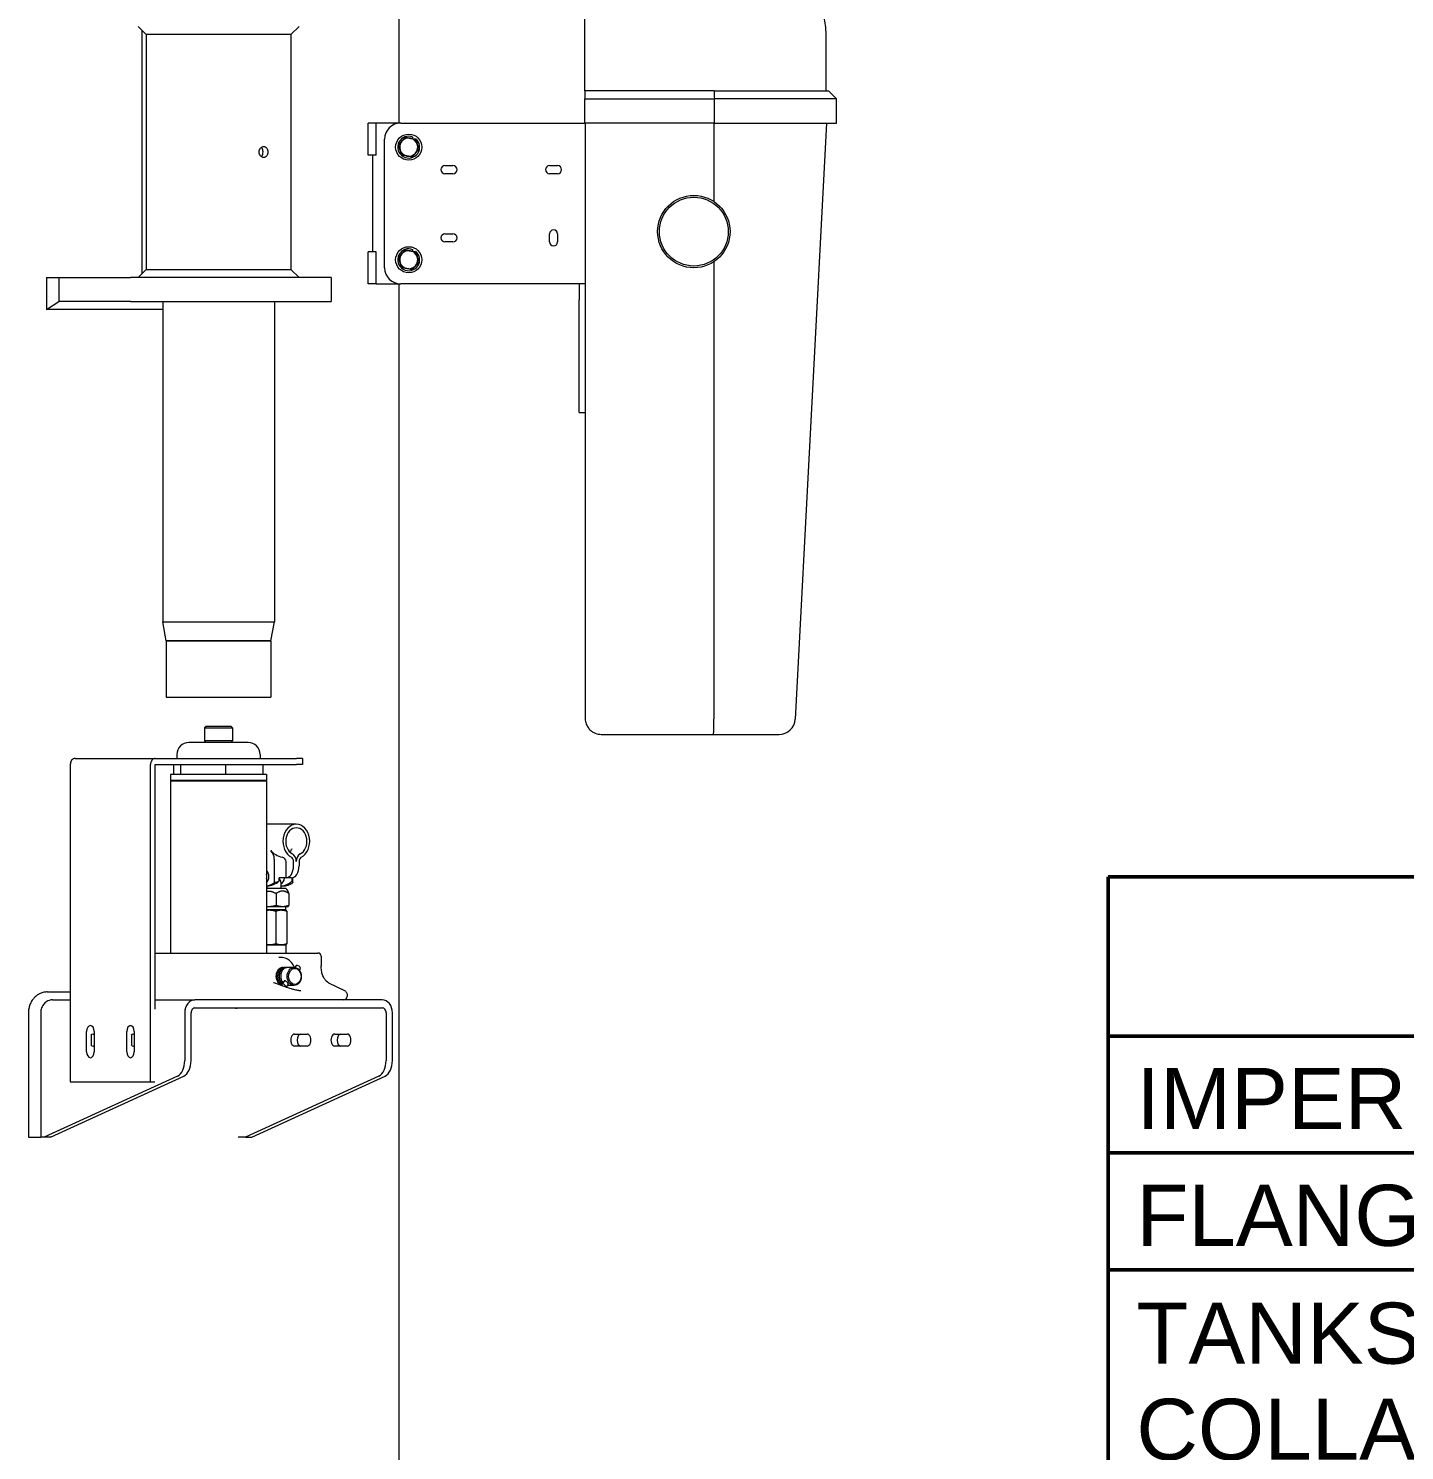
# Model space of a CAD drawing. Header units: inches. Extents: x 19 to 503, y 7 to 322.
# Drawn here: x 395.77 to 438.53, y 84.49 to 128.68 of the extents above; entities that cross this region are included whole.
import ezdxf
from ezdxf.enums import TextEntityAlignment as Align

# ---------------------------------------------------------------- set-up
doc = ezdxf.new("R2010")
doc.units = ezdxf.units.IN
doc.header["$LTSCALE"] = 15
doc.header["$MEASUREMENT"] = 0
doc.layers.get('0').update_dxf_attribs({"lineweight": 25})
for name, color, linetype, lineweight in [('Sketch Geometry(MEMCOR)', 7, 'Continuous', 50), ('Symbols(MEMCOR)', 7, 'Continuous', 25), ('Visible (ANSI)', 7, 'Continuous', 50)]:
    doc.layers.add(name, color=color, linetype=linetype, lineweight=lineweight)
doc.styles.add('MEMCOR', font='arial.ttf')
doc.styles.get("Standard").update_dxf_attribs({"font": 'arial.ttf'})

# ---------------------------------------------------------------- blocks, each defined once
blk = doc.blocks.new('NOTES')
at = {"layer": 'Sketch Geometry(MEMCOR)'}
for p, q in [((-2.075, 1.85), (2.075, 1.85)), ((-2.075, -1.85), (-2.075, 1.85)), ((-2.075, 1.55), (2.075, 1.55)), ((-2.075, 1.33), (2.075, 1.33)), ((-2.075, 1.11), (2.075, 1.11)), ((-2.075, 1.11), (2.075, 1.11))]:
    blk.add_line(p, q, dxfattribs=at)
at = {"layer": 'Symbols(MEMCOR)', "color": 7, "insert": (-2.0218, 1.49), "char_height": 0.114972, "attachment_point": 1, "style": 'MEMCOR'}
blk.add_mtext('\\fArial|b0|i0;IMPERIAL CONNECTIONS', dxfattribs=at)
at = {"layer": 'Symbols(MEMCOR)', "color": 7, "insert": (-2.0218, 1.27), "char_height": 0.114972, "width": 3.913787, "attachment_point": 1, "style": 'MEMCOR'}
blk.add_mtext('\\fArial|b0|i0;FLANGES CONFORM TO ANSI B16.5, CLASS 150', dxfattribs=at)
at = {"layer": 'Symbols(MEMCOR)', "color": 7, "insert": (-2.0218, 1.048), "char_height": 0.114972, "width": 4.125148, "attachment_point": 1, "line_spacing_factor": 0.944221, "style": 'MEMCOR'}
blk.add_mtext('\\fArial|b0|i0;TANKS ARE SHIPPED WITH LEGS IN THE COLLAPSED POSITION TO REDUCE OVERALL HEIGHT AND ASSIST TANK ACCESS. TANK MUST BE INSTALLED WITH LEGS IN EXTENDED POSITION.', dxfattribs=at)
at = {"layer": 'Symbols(MEMCOR)', "color": 7, "lineweight": 30, "flags": 63}
for tag, p in [('@Special_Notes', (-2.0218, -1.4827)), ('@Special_Notes1', (-2.0218, -1.6773))]:
    blk.add_attdef(tag, text='', height=0.115, dxfattribs=at).set_placement(p, align=Align.TOP_LEFT)

msp = doc.modelspace()

# ---------------------------------------------------------------- linework, layer by layer
at = {"layer": 'Visible (ANSI)', "linetype": 'Continuous', "lineweight": 18}
for p, q in [((407.29652, 125.74437), (407.29652, 133.24437)), ((413.05988, 128.49437), (413.05988, 130.61937)), ((399.4308, 128.49437), (399.1808, 128.74437)), ((399.30319, 121.06676), (399.30319, 128.62198)), ((403.9308, 128.49437), (404.1808, 128.74437)), ((399.4308, 128.49437), (399.4308, 121.19437)), ((403.9308, 128.49437), (399.4308, 128.49437)), ((403.9308, 128.49437), (403.9308, 121.19437)), ((413.05988, 126.74437), (413.05988, 128.49437)), ((420.56115, 126.74437), (420.56115, 128.49437)), ((413.05988, 126.74437), (413.05988, 126.49437)), ((417.07629, 126.74437), (413.05988, 126.74437)), ((413.05988, 125.74437), (413.05988, 126.49437)), ((413.05988, 126.49437), (417.08828, 126.49437)), ((417.07629, 126.74437), (420.63255, 126.74437)), ((417.08828, 125.74437), (417.08828, 126.49437)), ((420.88255, 126.49437), (417.08828, 126.49437)), ((420.63255, 126.74437), (420.88255, 126.49437)), ((420.88255, 125.74437), (420.88255, 126.49437)), ((406.57788, 125.74437), (406.33477, 125.74437)), ((406.33477, 124.74437), (406.33477, 125.74437)), ((407.34008, 125.74437), (406.57788, 125.74437)), ((406.57788, 124.74437), (406.57788, 125.74437)), ((407.34008, 125.74437), (412.69852, 125.74437)), ((412.69852, 125.74437), (413.05988, 125.74437)), ((417.08828, 125.74437), (413.05988, 125.74437)), ((413.07352, 125.74437), (413.07352, 123.33936)), ((417.07352, 125.74437), (417.07352, 123.30478)), ((417.08828, 125.74437), (420.88255, 125.74437)), ((420.57352, 125.74437), (419.59845, 107.21809)), ((406.84008, 121.24437), (406.84008, 125.24437)), ((407.72155, 125.30792), (407.69339, 125.26049)), ((407.79134, 125.24135), (407.80238, 125.25994)), ((406.57788, 124.74437), (406.33477, 124.74437)), ((406.46508, 124.74437), (406.46508, 121.74437)), ((408.71508, 124.41937), (408.96508, 124.41937)), ((411.96508, 124.41937), (412.21508, 124.41937)), ((408.96508, 124.16937), (408.71508, 124.16937)), ((412.21508, 124.16937), (411.96508, 124.16937)), ((413.07352, 123.33936), (413.07352, 120.74437)), ((408.71508, 122.29937), (408.96508, 122.29937)), ((408.96508, 122.04937), (408.71508, 122.04937)), ((411.96508, 122.04937), (411.96508, 122.29937)), ((412.21508, 122.29937), (412.21508, 122.04937)), ((406.57788, 121.74437), (406.33477, 121.74437)), ((406.33477, 120.74437), (406.33477, 121.74437)), ((406.57788, 120.74437), (406.57788, 121.74437)), ((407.72155, 121.80792), (407.69339, 121.76049)), ((407.79134, 121.74135), (407.80238, 121.75994)), ((399.4308, 121.19437), (399.1808, 120.94437)), ((399.4308, 121.19437), (403.9308, 121.19437)), ((403.9308, 121.19437), (404.1808, 120.94437)), ((417.07352, 121.43396), (417.07352, 107.22469)), ((396.33966, 120.94437), (396.71882, 120.94437)), ((396.33966, 120.94437), (396.33966, 119.94577)), ((396.71882, 120.94437), (398.94433, 120.94437)), ((396.71882, 120.94437), (396.71882, 120.19437)), ((405.1808, 120.94437), (398.94433, 120.94437)), ((405.1808, 120.94437), (405.1808, 120.19437)), ((406.57788, 120.74437), (406.33477, 120.74437)), ((406.57788, 120.74437), (407.34008, 120.74437)), ((407.29652, 68.49437), (407.29652, 120.74437)), ((412.69852, 120.74437), (407.34008, 120.74437)), ((413.07352, 120.74437), (412.69852, 120.74437)), ((412.88602, 120.74437), (412.88602, 120.24437)), ((413.07352, 120.74437), (413.07352, 107.24437)), ((412.88602, 117.24437), (412.88602, 120.24437)), ((396.33966, 119.94577), (396.71882, 120.19437)), ((399.9458, 119.94577), (396.33966, 119.94577)), ((398.94433, 120.19437), (396.71882, 120.19437)), ((398.94433, 120.19437), (405.1808, 120.19437)), ((399.9458, 120.19437), (399.9458, 110.24437)), ((403.4158, 120.19437), (403.4158, 110.24437)), ((412.88602, 116.74437), (412.88602, 117.24437)), ((412.88602, 116.74437), (413.07352, 116.74437)), ((399.9458, 110.24437), (403.4158, 110.24437)), ((399.9458, 110.24437), (403.40488, 110.24437)), ((400.0558, 109.65437), (399.9458, 110.24437)), ((403.3058, 109.65437), (403.4158, 110.24437)), ((403.40488, 110.24437), (403.4158, 110.24437)), ((400.0558, 109.65437), (403.3058, 109.65437)), ((400.0558, 109.65437), (400.0558, 107.90437)), ((403.3058, 109.65437), (400.0558, 109.65437)), ((403.3058, 109.65437), (403.3058, 107.90437)), ((400.0558, 107.90437), (403.3058, 107.90437)), ((401.2933, 106.99437), (401.2433, 106.94437)), ((402.0683, 106.99437), (401.2933, 106.99437)), ((402.0683, 106.99437), (402.1183, 106.94437)), ((417.07352, 107.22469), (417.07352, 107.22465)), ((401.2433, 106.94437), (402.1183, 106.94437)), ((401.2433, 106.94437), (401.2433, 106.54437)), ((402.1183, 106.54437), (401.2433, 106.54437)), ((401.2933, 106.49437), (401.2433, 106.54437)), ((402.0683, 106.49437), (402.1183, 106.54437)), ((402.1183, 106.94437), (402.1183, 106.54437)), ((413.57352, 106.74437), (417.05859, 106.74437)), ((417.05859, 106.74437), (419.09914, 106.74437)), ((400.38717, 106.11937), (400.38717, 105.99437)), ((402.59942, 106.49437), (400.76217, 106.49437)), ((402.97442, 106.11937), (402.97442, 105.99437)), ((397.07378, 105.80683), (397.07378, 95.94676)), ((397.22041, 105.99437), (399.71429, 105.99437)), ((399.56766, 95.94676), (399.56766, 105.80683)), ((399.71426, 98.20529), (399.71426, 105.80683)), ((399.71429, 105.99437), (404.10051, 105.99437)), ((399.71429, 105.80687), (404.10051, 105.80687)), ((400.29032, 105.49437), (400.29032, 105.80687)), ((400.51291, 105.49437), (400.51291, 105.80687)), ((401.90339, 105.49437), (401.90339, 105.80687)), ((403.07127, 105.49437), (403.07127, 105.80687)), ((404.28877, 105.99437), (404.10051, 105.99437)), ((404.28877, 105.80687), (404.10051, 105.80687)), ((404.28877, 105.99437), (404.28877, 105.80687)), ((400.51291, 105.49437), (400.18705, 105.49437)), ((400.18705, 105.49437), (400.18705, 105.30687)), ((403.17455, 105.30687), (400.18705, 105.30687)), ((403.17455, 105.28687), (400.18705, 105.28687)), ((400.18705, 105.28687), (400.18705, 99.95062)), ((400.31205, 105.28687), (400.31205, 105.30687)), ((401.90339, 105.49437), (400.51291, 105.49437)), ((403.07127, 105.49437), (401.90339, 105.49437)), ((403.04955, 105.28687), (403.04955, 105.30687)), ((403.17455, 105.49437), (403.07127, 105.49437)), ((403.17455, 105.49437), (403.17455, 105.30687)), ((403.17455, 105.28687), (403.17455, 99.95062)), ((404.09738, 103.95062), (403.17455, 103.95062)), ((403.41395, 102.86372), (403.41395, 102.1362)), ((403.77757, 102.28562), (403.77757, 102.79641)), ((404.01137, 102.66062), (404.01137, 102.79641)), ((404.18338, 102.79641), (404.18338, 102.66062)), ((403.56853, 102.18972), (403.56853, 102.28562)), ((403.77757, 102.28562), (403.56853, 102.28562)), ((403.61472, 102.15267), (403.61472, 101.95062)), ((403.94958, 102.28562), (403.77757, 102.28562)), ((403.94958, 102.28562), (403.97314, 102.28562)), ((403.97314, 102.18972), (403.97314, 102.28562)), ((403.99056, 102.1362), (403.99056, 102.29143)), ((403.17455, 102.03562), (403.19367, 102.03562)), ((403.77097, 101.95062), (403.17455, 101.95062)), ((403.17722, 102.03562), (403.17722, 101.95062)), ((403.47125, 101.79548), (403.47125, 101.4272)), ((403.61472, 102.03562), (403.68428, 102.03562)), ((403.77097, 101.95062), (403.83841, 101.87025)), ((403.86623, 101.79548), (403.86623, 101.4272)), ((403.23613, 101.38812), (403.17455, 101.38812)), ((403.25896, 101.28812), (403.17455, 101.28812)), ((403.66874, 101.38812), (403.23613, 101.38812)), ((403.62977, 101.28812), (403.25896, 101.28812)), ((403.4605, 101.25463), (403.4605, 100.23411)), ((403.77097, 101.28812), (403.62977, 101.28812)), ((403.83347, 101.38812), (403.66874, 101.38812)), ((403.77097, 101.28812), (403.77097, 101.38812)), ((403.77097, 101.28812), (403.77521, 101.28568)), ((403.79905, 101.25463), (403.79905, 100.23411)), ((403.83347, 101.38812), (403.83841, 101.39097)), ((399.71426, 99.95062), (401.40659, 99.95062)), ((401.40659, 99.95062), (404.76853, 99.95062)), ((403.17455, 100.20062), (403.25896, 100.20062)), ((403.25896, 100.20062), (403.62977, 100.20062)), ((403.62977, 100.20062), (403.77097, 100.20062)), ((403.77097, 100.20062), (403.77521, 100.20306)), ((403.77097, 100.20062), (403.77097, 99.95062)), ((403.5572, 99.81624), (403.6149, 99.81624)), ((403.68324, 99.50374), (403.67725, 99.50374)), ((403.7312, 99.50374), (403.72521, 99.50374)), ((403.77916, 99.50374), (403.77317, 99.50374)), ((404.03263, 99.50374), (403.82113, 99.50374)), ((404.096, 99.55903), (404.05193, 99.50266)), ((404.22205, 99.46048), (404.18978, 99.41921)), ((404.86853, 99.85062), (404.86853, 99.55015)), ((403.72077, 99.0791), (403.64681, 98.98451)), ((405.09546, 99.0275), (405.59723, 98.78303)), ((396.3601, 98.74148), (397.07378, 98.74148)), ((403.84681, 98.98055), (403.77914, 98.89399)), ((404.03263, 98.94124), (403.84511, 98.94124)), ((405.67554, 98.64529), (405.67554, 98.59437)), ((396.5168, 98.49437), (397.07378, 98.49437)), ((399.71426, 98.49437), (400.9437, 98.49437)), ((406.76971, 98.49437), (400.9437, 98.49437)), ((400.9437, 98.24437), (406.76971, 98.24437)), ((395.77387, 98.09437), (395.77387, 94.22857)), ((396.1566, 98.09437), (396.1566, 94.22857)), ((400.63096, 98.09437), (400.63096, 96.60587)), ((400.82643, 96.60587), (400.82643, 98.09437)), ((406.88699, 98.09437), (406.88699, 96.60587)), ((407.08245, 96.60587), (407.08245, 98.09437)), ((397.58035, 96.88426), (397.58035, 97.50926)), ((397.72695, 97.39246), (397.72695, 97.09628)), ((397.78638, 97.43187), (397.81415, 97.43187)), ((397.81415, 97.50926), (397.81415, 96.88426)), ((398.82729, 96.88426), (398.82729, 97.50926)), ((398.97389, 97.39246), (398.97389, 97.09628)), ((399.03332, 97.43187), (399.06109, 97.43187)), ((399.06109, 97.50926), (399.06109, 96.88426)), ((404.0424, 97.43187), (404.43207, 97.43187)), ((405.28934, 97.43187), (405.67901, 97.43187)), ((397.81415, 97.05687), (397.78638, 97.05687)), ((399.06109, 97.05687), (399.03332, 97.05687)), ((404.43207, 97.05687), (404.0424, 97.05687)), ((405.67901, 97.05687), (405.28934, 97.05687)), ((400.40476, 96.12506), (396.26044, 94.22857)), ((396.4559, 94.22857), (400.60022, 96.12506)), ((397.07378, 95.94676), (399.56766, 95.94676)), ((399.56766, 95.94676), (399.70199, 95.94676)), ((406.66078, 96.12506), (402.51646, 94.22857)), ((402.71192, 94.22857), (406.85624, 96.12506)), ((395.77387, 94.22857), (396.1566, 94.22857)), ((396.26044, 94.22857), (396.1566, 94.22857)), ((396.4559, 94.22857), (396.26044, 94.22857)), ((402.51646, 94.22857), (402.28595, 94.22857)), ((402.51646, 94.22857), (402.71192, 94.22857))]:
    msp.add_line(p, q, dxfattribs=at)
for centre, radius in [((407.59008, 124.99437), 0.406), ((416.44852, 122.36937), 1.125), ((416.44852, 122.36937), 1.06949), ((407.59008, 121.49437), 0.406)]:
    msp.add_circle(centre, radius, dxfattribs=at)
for centre, radius, start, end in [((418.43615, 128.49437), 2.125, 0, 90), ((407.34008, 125.24437), 0.5, 90, 180), ((407.59008, 124.99437), 0.34, 67.252266, 51.360779), ((407.59008, 124.99437), 0.281, 138.941133, 198.941133), ((407.59008, 124.99437), 0.281, 78.941133, 138.941133), ((407.59008, 124.99437), 0.281, 18.941133, 78.941133), ((407.59008, 124.99437), 0.281, 318.941133, 18.941133), ((407.59008, 124.99437), 0.281, 198.941133, 258.941133), ((407.59008, 124.99437), 0.281, 258.941133, 318.941133), ((408.71508, 124.29437), 0.125, 90, 270), ((408.96508, 124.29437), 0.125, 270, 90), ((411.96508, 124.29437), 0.125, 90, 270), ((412.21508, 124.29437), 0.125, 270, 90), ((412.09008, 122.29937), 0.125, 0, 180), ((408.71508, 122.17437), 0.125, 90, 270), ((408.96508, 122.17437), 0.125, 270, 90), ((412.09008, 122.04937), 0.125, 180, 0), ((407.59008, 121.49437), 0.34, 67.252266, 51.360779), ((407.59008, 121.49437), 0.281, 138.941133, 198.941133), ((407.59008, 121.49437), 0.281, 78.941133, 138.941133), ((407.59008, 121.49437), 0.281, 18.941133, 78.941133), ((407.59008, 121.49437), 0.281, 318.941133, 18.941133), ((407.34008, 121.24437), 0.5, 180, 270), ((407.59008, 121.49437), 0.281, 198.941133, 258.941133), ((407.59008, 121.49437), 0.281, 258.941133, 318.941133), ((419.09914, 107.24437), 0.5, 270, 356.987212), ((400.76217, 106.11937), 0.375, 90, 180), ((402.59942, 106.11937), 0.375, 0, 90), ((404.76853, 99.85062), 0.1, 0, 90), ((405.57554, 98.59437), 0.1, 270, 0)]:
    msp.add_arc(centre, radius, start, end, dxfattribs=at)
for centre, major_axis, ratio, start_param, end_param in [((397.22041, 105.80683), (0, 0.18754), 0.78184703, 0, 1.57079633), ((399.71429, 105.80683), (0, 0.18754), 0.78184703, 0, 1.57079633), ((399.71429, 105.80683), (0, 0.0000394), 0.78184703, 0, 1.57079633), ((404.09738, 103.41937), (0, -0.53125), 0.78184703, 0.38163623, 5.90154908), ((404.09738, 103.41937), (0, -0.42125), 0.78184703, 0.38163623, 5.90154908), ((403.93216, 103.41937), (0.74657, 0), 0.71158305, 3.71062224, 4.33075275), ((402.71129, 102.86372), (0.70266, 0), 0.71158305, 0, 0.56902959), ((403.90191, 102.79641), (0, 0.25), 0.78184703, 4.71238898, 5.90154908), ((404.29284, 102.79641), (0, 0.25), 0.78184703, 0.38163623, 1.57079633), ((403.58083, 102.79641), (0.19674, 0), 0.71158305, 0, 1.1891601), ((403.77757, 102.66062), (0, -0.375), 0.62347031, 0, 1.57079633), ((403.90191, 102.79641), (0, 0.14), 0.78184703, 4.71238898, 5.90154908), ((403.94958, 102.66062), (0, -0.375), 0.62347031, 0, 1.57079633), ((404.29284, 102.79641), (0, 0.14), 0.78184703, 0.38163623, 1.57079633), ((403.10767, 102.3237), (0, -0.21875), 0.62347031, 0.51251836, 2.62907429), ((403.04414, 102.3237), (0, -0.21875), 0.62347031, 1.2735755, 1.86801715), ((403.10767, 103.28562), (0, -1.25), 0.62347031, 0.08592106, 0.40389183), ((403.19367, 103.28562), (0, -1.25), 0.62347031, 0, 0.50179497), ((402.72358, 103.28562), (1.75665, 0), 0.71158305, 5.11628082, 5.21418395), ((403.39597, 102.3237), (0.20648, -0.20648), 0.34990114, 0.33658675, 0.99846486), ((403.59827, 102.3237), (0, -0.21875), 0.62347031, 0.12088803, 1.39583924), ((403.59827, 103.28562), (0, -1.25), 0.62347031, 0.02110548, 0.50179497), ((403.68428, 103.28562), (0, -1.25), 0.62347031, 0, 0.40389183), ((404.06836, 103.28562), (0, 1.25), 0.15837672, 2.63979766, 2.73770079), ((404.15902, 99.50976), (0.06302, -0.04927), 0.44086008, 0, 3.14159263), ((403.70983, 98.93523), (0.06302, -0.04927), 0.44086008, 0.26390486, 4.2162471), ((400.9437, 98.09437), (0, 0.4), 0.78184703, 0, 1.57079633), ((400.9437, 98.09437), (0, 0.15), 0.78184703, 0, 1.57079633), ((406.76971, 98.09437), (0, 0.4), 0.78184703, 4.71238898, 6.28318531), ((406.76971, 98.09437), (0, 0.15), 0.78184703, 4.71238898, 6.28318531), ((397.69725, 97.50926), (0, 0.1875), 0.62347031, 4.71238898, 7.85398163), ((398.94419, 97.50926), (0, 0.1875), 0.62347031, 4.71238898, 7.85398163), ((397.78638, 97.24437), (0, 0.1875), 0.62347031, 0, 0.66027406), ((399.03332, 97.24437), (0, 0.1875), 0.62347031, 0, 0.66027406), ((404.0424, 97.24437), (0, -0.1875), 0.62347031, 3.14159265, 6.28318531), ((404.23786, 97.24437), (0, 0.1875), 0.62347031, 0, 3.14159265), ((404.43207, 97.24437), (0, 0.1875), 0.62347031, 3.14159265, 6.28318531), ((405.28934, 97.24437), (0, -0.1875), 0.62347031, 3.14159265, 6.28318531), ((405.48481, 97.24437), (0, 0.1875), 0.62347031, 0, 3.14159265), ((405.67901, 97.24437), (0, 0.1875), 0.62347031, 3.14159265, 6.28318531), ((397.69725, 96.88426), (0, -0.1875), 0.62347031, 4.71238898, 7.85398163), ((397.78638, 97.24437), (0, -0.1875), 0.62347031, 5.62291125, 6.28318531), ((398.94419, 96.88426), (0, -0.1875), 0.62347031, 4.71238898, 7.85398163), ((399.03332, 97.24437), (0, -0.1875), 0.62347031, 5.62291125, 6.28318531), ((400.31923, 96.60587), (0, -0.5), 0.62347031, 0.2779228, 1.57079633), ((400.51469, 96.60587), (0, -0.5), 0.62347031, 0.2779228, 1.57079633), ((406.57525, 96.60587), (0, -0.5), 0.62347031, 0.2779228, 1.57079633), ((406.77071, 96.60587), (0, -0.5), 0.62347031, 0.2779228, 1.57079633)]:
    msp.add_ellipse(centre, major_axis=major_axis, ratio=ratio, start_param=start_param, end_param=end_param, dxfattribs=at)
for centre, major_axis in [((404.03263, 99.22249), (0, -0.28125)), ((404.05133, 99.22249), (0, 0.25125))]:
    msp.add_ellipse(centre, major_axis=major_axis, ratio=0.78184703, dxfattribs=at)
for points in [[(417.07629, 126.74437), (417.08022, 126.66107), (417.08422, 126.57767), (417.08828, 126.49437)], [(403.38842, 99.03654), (403.39316, 99.03446), (403.39788, 99.0325), (403.40256, 99.03065)], [(403.82412, 98.94244), (403.82157, 98.94215), (403.81902, 98.94191), (403.81646, 98.94173)]]:
    msp.add_open_spline(points, degree=3, dxfattribs=at)
for points, weights in [([(407.27163, 125.05661), (407.32874, 125.12217), (407.37819, 125.17894)], [1, 1.0379548493, 1]), ([(407.37819, 125.17894), (407.42765, 125.23571), (407.48475, 125.30127)], [1, 1.0379548493, 1]), ([(407.48475, 125.30127), (407.57008, 125.28459), (407.64398, 125.27015)], [1, 1.0379548493, 1]), ([(407.64398, 125.27015), (407.71787, 125.25571), (407.8032, 125.23903)], [1, 1.0379548493, 1]), ([(407.8032, 125.23903), (407.83142, 125.1568), (407.85586, 125.08558)], [1, 1.0379548493, 1]), ([(407.85586, 125.08558), (407.8803, 125.01436), (407.90852, 124.93213)], [1, 1.0379548493, 1]), ([(407.32429, 124.90316), (407.29985, 124.97438), (407.27163, 125.05661)], [1, 1.0379548493, 1]), ([(407.37695, 124.74971), (407.34873, 124.83194), (407.32429, 124.90316)], [1, 1.0379548493, 1]), ([(407.53617, 124.71859), (407.46228, 124.73303), (407.37695, 124.74971)], [1, 1.0379548493, 1]), ([(407.6954, 124.68747), (407.61007, 124.70415), (407.53617, 124.71859)], [1, 1.0379548493, 1]), ([(407.80196, 124.8098), (407.7525, 124.75303), (407.6954, 124.68747)], [1, 1.0379548493, 1]), ([(407.90852, 124.93213), (407.85142, 124.86657), (407.80196, 124.8098)], [1, 1.0379548493, 1]), ([(407.27163, 121.55661), (407.32874, 121.62217), (407.37819, 121.67894)], [1, 1.0379548493, 1]), ([(407.32429, 121.40316), (407.29985, 121.47438), (407.27163, 121.55661)], [1, 1.0379548493, 1]), ([(407.37819, 121.67894), (407.42765, 121.73571), (407.48475, 121.80127)], [1, 1.0379548493, 1]), ([(407.48475, 121.80127), (407.57008, 121.78459), (407.64398, 121.77015)], [1, 1.0379548493, 1]), ([(407.64398, 121.77015), (407.71787, 121.75571), (407.8032, 121.73903)], [1, 1.0379548493, 1]), ([(407.8032, 121.73903), (407.83142, 121.6568), (407.85586, 121.58558)], [1, 1.0379548493, 1]), ([(407.85586, 121.58558), (407.8803, 121.51436), (407.90852, 121.43213)], [1, 1.0379548493, 1]), ([(407.37695, 121.24971), (407.34873, 121.33194), (407.32429, 121.40316)], [1, 1.0379548493, 1]), ([(407.53617, 121.21859), (407.46228, 121.23303), (407.37695, 121.24971)], [1, 1.0379548493, 1]), ([(407.6954, 121.18747), (407.61007, 121.20415), (407.53617, 121.21859)], [1, 1.0379548493, 1]), ([(407.80196, 121.3098), (407.7525, 121.25303), (407.6954, 121.18747)], [1, 1.0379548493, 1]), ([(407.90852, 121.43213), (407.85142, 121.36657), (407.80196, 121.3098)], [1, 1.0379548493, 1]), ([(403.17455, 101.87021), (403.31308, 101.89673), (403.47125, 101.79548)], [1.4972375631, 1.53607852341, 1.3976395859]), ([(403.86623, 101.79548), (403.66874, 101.94599), (403.47125, 101.79548)], [1.3976395859, 1.6138551823, 1.3976395859]), ([(403.86623, 101.79548), (403.8514, 101.85477), (403.83841, 101.87025)], [1.3976395859, 1.47551701058, 1.49729401165]), ([(403.23613, 101.38812), (403.20551, 101.38812), (403.17455, 101.39099)], [2.18222620054, 2.18222620054, 2.16989321922]), ([(403.17455, 101.28188), (403.21735, 101.28812), (403.25896, 101.28812)], [3.55121390044, 3.60239497321, 3.60239497321]), ([(403.47125, 101.4272), (403.34525, 101.38812), (403.23613, 101.38812)], [2.02554940853, 2.18222620054, 2.18222620054]), ([(403.25896, 101.28812), (403.35249, 101.28812), (403.4605, 101.25463)], [3.60239497321, 3.60239497321, 3.34375465086]), ([(403.4605, 101.25463), (403.55121, 101.28812), (403.62977, 101.28812)], [3.34375465086, 3.60239497321, 3.60239497321]), ([(403.66874, 101.38812), (403.57709, 101.38812), (403.47125, 101.4272)], [2.04395250875, 2.04395250875, 1.89720332115]), ([(403.62977, 101.28812), (403.70833, 101.28812), (403.79905, 101.25463)], [3.60239497321, 3.60239497321, 3.34375465086]), ([(403.86623, 101.4272), (403.76039, 101.38812), (403.66874, 101.38812)], [1.89720332115, 2.04395250875, 2.04395250875]), ([(403.79905, 101.25463), (403.78634, 101.27925), (403.77521, 101.28568)], [3.34375465086, 3.53007092552, 3.5821708727]), ([(403.83841, 101.39097), (403.8514, 101.39847), (403.86623, 101.4272)], [2.1699750281, 2.13841439396, 2.02554940852]), ([(403.25896, 100.20062), (403.21735, 100.20062), (403.17455, 100.20686)], [3.60239497321, 3.60239497321, 3.55121390044]), ([(403.4605, 100.23411), (403.35249, 100.20062), (403.25896, 100.20062)], [3.34375465086, 3.60239497321, 3.60239497321]), ([(403.62977, 100.20062), (403.55121, 100.20062), (403.4605, 100.23411)], [3.60239497321, 3.60239497321, 3.34375465086]), ([(403.79905, 100.23411), (403.70833, 100.20062), (403.62977, 100.20062)], [3.34375465086, 3.60239497321, 3.60239497321]), ([(403.77521, 100.20306), (403.78634, 100.20949), (403.79905, 100.23411)], [3.5821708727, 3.53007092552, 3.34375465086])]:
    msp.add_rational_spline(points, weights, degree=2, dxfattribs=at)
for points, knots in [([(403.0836, 124.67249), (403.06672, 124.67249), (403.04851, 124.67681), (403.01463, 124.69435), (402.99898, 124.70758), (402.97409, 124.73809), (402.9632, 124.75741), (402.94871, 124.79976), (402.94512, 124.82278), (402.94512, 124.86596), (402.94871, 124.88898), (402.9632, 124.93133), (402.97409, 124.95065), (402.99898, 124.98116), (403.01463, 124.99439), (403.04851, 125.01193), (403.06672, 125.01624), (403.0836, 125.01624)], [0.65806421, 0.65806421, 0.65806421, 0.65806421, 0.82258017, 0.82258017, 0.98709612, 0.98709612, 1.15161227, 1.15161227, 1.31612842, 1.31612842, 1.48064456, 1.48064456, 1.64516071, 1.64516071, 1.80967667, 1.80967667, 1.97419263, 1.97419263, 1.97419263, 1.97419263]), ([(403.06376, 124.84437), (403.06376, 124.86596), (403.06063, 124.88899), (403.04778, 124.93133), (403.03805, 124.95065), (403.021, 124.97356), (403.01451, 124.98071), (403.00742, 124.98704)], [0, 0, 0, 0, 0.164533665, 0.164533665, 0.32906733, 0.32906733, 0.41167565, 0.41167565, 0.41167565, 0.41167565]), ([(403.00742, 124.7017), (403.01451, 124.70803), (403.021, 124.71518), (403.03805, 124.73809), (403.04778, 124.75741), (403.06063, 124.79975), (403.06376, 124.82278), (403.06376, 124.84437)], [2.220860602, 2.220860602, 2.220860602, 2.220860602, 2.303468922, 2.303468922, 2.468002587, 2.468002587, 2.632536252, 2.632536252, 2.632536252, 2.632536252]), ([(403.0836, 125.01624), (403.10048, 125.01624), (403.11827, 125.01193), (403.1506, 124.99439), (403.16516, 124.98116), (403.18799, 124.95065), (403.19778, 124.93133), (403.21072, 124.88898), (403.21388, 124.86596), (403.21388, 124.84437), (403.21388, 124.82278), (403.21072, 124.79976), (403.19778, 124.75741), (403.18799, 124.73809), (403.16516, 124.70758), (403.1506, 124.69435), (403.11827, 124.67681), (403.10048, 124.67249), (403.0836, 124.67249)], [1.97419263, 1.97419263, 1.97419263, 1.97419263, 2.13870858, 2.13870858, 2.30322454, 2.30322454, 2.46774069, 2.46774069, 2.63225684, 2.63225684, 2.63225684, 2.79677298, 2.79677298, 2.96128913, 2.96128913, 3.12580509, 3.12580509, 3.29032104, 3.29032104, 3.29032104, 3.29032104]), ([(413.07352, 107.24437), (413.07352, 107.24056), (413.07356, 107.23675), (413.07374, 107.22913), (413.07387, 107.22533), (413.07404, 107.22152)], [0, 0, 0, 0, 0.0217918229, 0.0217918229, 0.0435836457, 0.0435836457, 0.0435836457, 0.0435836457]), ([(413.07404, 107.22152), (413.07524, 107.19537), (413.07853, 107.16919), (413.0934, 107.09671), (413.10944, 107.0531), (413.15013, 106.97476), (413.17436, 106.94061), (413.22919, 106.87938), (413.26014, 106.85285), (413.32149, 106.81107), (413.35219, 106.79475), (413.4453, 106.75649), (413.50952, 106.74437), (413.57352, 106.74437)], [0, 0, 0, 0, 0.14980082, 0.14980082, 0.42858872, 0.42858872, 0.70737662, 0.70737662, 1.0017254, 1.0017254, 1.27256192, 1.27256192, 1.80696733, 1.80696733, 1.80696733, 1.80696733]), ([(417.05859, 106.74437), (417.0586, 106.74437), (417.05861, 106.74437), (417.0603, 106.74446), (417.06203, 106.75553), (417.06548, 106.80017), (417.06716, 106.83497), (417.07006, 106.92399), (417.07126, 106.97733), (417.07295, 107.09572), (417.07344, 107.15962), (417.07352, 107.22465)], [-0.00194609, -0.00194609, -0.00194609, -0.00194609, 0, 0, 0.46111037, 0.46111037, 0.95742413, 0.95742413, 1.45346945, 1.45346945, 1.94937276, 1.94937276, 1.94937276, 1.94937276]), ([(403.95399, 103.19239), (403.93834, 103.16111), (403.92438, 103.13171), (403.90863, 103.09797), (403.90459, 103.08929), (403.90087, 103.08134)], [-1.453532327, -1.453532327, -1.453532327, -1.453532327, -1.170553443, -1.170553443, -1.061019267, -1.061019267, -1.061019267, -1.061019267]), ([(403.67725, 99.50374), (403.65856, 99.50374), (403.63999, 99.50048), (403.6039, 99.48756), (403.58655, 99.47792), (403.54691, 99.44708), (403.52638, 99.42292), (403.49345, 99.36495), (403.48148, 99.33152), (403.46843, 99.26046), (403.46746, 99.22356), (403.47661, 99.15118), (403.48653, 99.11637), (403.5167, 99.05228), (403.53687, 99.02379), (403.58413, 98.9785), (403.61069, 98.96188), (403.64306, 98.95054), (403.64711, 98.94926), (403.65119, 98.94813)], [-16.49327538, -16.49327538, -16.49327538, -16.49327538, -16.30466323, -16.30466323, -16.11480578, -16.11480578, -15.83834808, -15.83834808, -15.55651107, -15.55651107, -15.27704251, -15.27704251, -15.00004498, -15.00004498, -14.71635514, -14.71635514, -14.43913782, -14.43913782, -14.3997205, -14.3997205, -14.3997205, -14.3997205]), ([(403.64999, 98.95028), (403.62185, 98.95931), (403.59532, 98.97489), (403.54736, 99.01834), (403.52654, 99.04624), (403.49502, 99.1094), (403.48439, 99.14384), (403.47371, 99.21601), (403.47392, 99.25306), (403.48549, 99.32452), (403.49672, 99.35824), (403.52832, 99.41732), (403.54833, 99.44225), (403.59507, 99.48095), (403.62143, 99.49409), (403.66728, 99.50402), (403.68586, 99.50478), (403.70422, 99.50237)], [-2.63529645, -2.63529645, -2.63529645, -2.63529645, -2.36165953, -2.36165953, -2.07717917, -2.07717917, -1.80050787, -1.80050787, -1.52029373, -1.52029373, -1.23965903, -1.23965903, -0.96296924, -0.96296924, -0.68030728, -0.68030728, -0.49313148, -0.49313148, -0.49313148, -0.49313148]), ([(403.7252, 99.50374), (403.71888, 99.50374), (403.71255, 99.50337), (403.67858, 99.49933), (403.65173, 99.48889), (403.60308, 99.45512), (403.58165, 99.4323), (403.54643, 99.37627), (403.53318, 99.34335), (403.51762, 99.27307), (403.51535, 99.23649), (403.52189, 99.1638), (403.53059, 99.12838), (403.55845, 99.06279), (403.5775, 99.03334), (403.61363, 98.99534), (403.62797, 98.98338), (403.64319, 98.97353)], [-11.98721972, -11.98721972, -11.98721972, -11.98721972, -11.9231489, -11.9231489, -11.64258146, -11.64258146, -11.36604087, -11.36604087, -11.08169527, -11.08169527, -10.80340696, -10.80340696, -10.52540307, -10.52540307, -10.24294878, -10.24294878, -10.08068152, -10.08068152, -10.08068152, -10.08068152]), ([(403.6436, 98.97727), (403.63189, 98.98536), (403.62074, 98.99472), (403.58715, 99.02855), (403.56775, 99.05717), (403.53878, 99.12147), (403.52939, 99.15647), (403.52133, 99.22893), (403.52284, 99.26571), (403.53693, 99.33645), (403.54943, 99.36967), (403.58331, 99.42685), (403.60422, 99.45046), (403.65217, 99.48609), (403.67885, 99.49754), (403.72169, 99.50419), (403.73702, 99.50436), (403.75217, 99.50237)], [-6.9566059, -6.9566059, -6.9566059, -6.9566059, -6.83004198, -6.83004198, -6.55033979, -6.55033979, -6.2735198, -6.2735198, -5.99460404, -5.99460404, -5.71184336, -5.71184336, -5.43547336, -5.43547336, -5.15420507, -5.15420507, -4.99963031, -4.99963031, -4.99963031, -4.99963031]), ([(403.77316, 99.50374), (403.77043, 99.50374), (403.76769, 99.50367), (403.73689, 99.5021), (403.70938, 99.49331), (403.65925, 99.4624), (403.63698, 99.44088), (403.60007, 99.38753), (403.58583, 99.35612), (403.56746, 99.28725), (403.56368, 99.25042), (403.56753, 99.17723), (403.57486, 99.14156), (403.60004, 99.07466), (403.61788, 99.04417), (403.64574, 99.01182), (403.65193, 99.00534), (403.65837, 98.99929)], [-7.47976339, -7.47976339, -7.47976339, -7.47976339, -7.4520934, -7.4520934, -7.16844893, -7.16844893, -6.89133924, -6.89133924, -6.6119116, -6.6119116, -6.3298453, -6.3298453, -6.05334876, -6.05334876, -5.77153157, -5.77153157, -5.69536334, -5.69536334, -5.69536334, -5.69536334]), ([(403.66094, 99.00258), (403.65738, 99.00606), (403.65389, 99.00967), (403.62808, 99.03805), (403.60963, 99.06784), (403.58298, 99.13377), (403.57486, 99.16918), (403.56934, 99.24246), (403.57233, 99.27965), (403.58928, 99.34927), (403.60281, 99.38111), (403.63852, 99.43581), (403.66037, 99.45818), (403.70981, 99.49087), (403.73703, 99.50064), (403.77671, 99.50416), (403.78848, 99.5039), (403.80013, 99.50237)], [-11.3476082, -11.3476082, -11.3476082, -11.3476082, -11.30493993, -11.30493993, -11.02396589, -11.02396589, -10.74751804, -10.74751804, -10.46403492, -10.46403492, -10.18538219, -10.18538219, -9.90776006, -9.90776006, -9.6249268, -9.6249268, -9.50602359, -9.50602359, -9.50602359, -9.50602359]), ([(403.82113, 99.50374), (403.79352, 99.50374), (403.76622, 99.49662), (403.71554, 99.46903), (403.69257, 99.44893), (403.65372, 99.39786), (403.63832, 99.36722), (403.61763, 99.29968), (403.61255, 99.26343), (403.6137, 99.19042), (403.61974, 99.15436), (403.64251, 99.08594), (403.65932, 99.05435), (403.68045, 99.02758), (403.68046, 99.02757), (403.68047, 99.02756)], [-2.97200774, -2.97200774, -2.97200774, -2.97200774, -2.69315903, -2.69315903, -2.41661079, -2.41661079, -2.13597291, -2.13597291, -1.8559664, -1.8559664, -1.57907523, -1.57907523, -1.29596531, -1.29596531, -1.29584348, -1.29584348, -1.29584348, -1.29584348]), ([(404.04352, 99.5034), (404.0378, 99.51651), (404.03166, 99.52937), (403.99727, 99.59553), (403.96205, 99.64413), (403.87993, 99.72499), (403.83323, 99.75756), (403.73475, 99.80141), (403.68344, 99.81373), (403.62609, 99.81613), (403.62049, 99.81624), (403.6149, 99.81624)], [6.79278905, 6.79278905, 6.79278905, 6.79278905, 6.86988759, 6.86988759, 7.19791894, 7.19791894, 7.51893392, 7.51893392, 7.82134057, 7.82134057, 7.85398163, 7.85398163, 7.85398163, 7.85398163]), ([(405.09546, 99.0275), (405.0738, 99.03805), (405.05128, 99.05392), (405.007, 99.09747), (404.98534, 99.12513), (404.946, 99.19077), (404.92835, 99.22873), (404.89927, 99.31203), (404.88785, 99.35737), (404.87248, 99.45185), (404.86853, 99.501), (404.86853, 99.55015)], [3.43650117, 3.43650117, 3.43650117, 3.43650117, 3.69167874, 3.69167874, 3.9468563, 3.9468563, 4.20203386, 4.20203386, 4.45721142, 4.45721142, 4.71238898, 4.71238898, 4.71238898, 4.71238898]), ([(403.40256, 99.03065), (403.50813, 98.98911), (403.61893, 98.94774), (403.79978, 98.88687), (403.86437, 98.86623), (403.96792, 98.8365), (404.00463, 98.82654), (404.08222, 98.80761), (404.12463, 98.79833), (404.16569, 98.79194)], [0, 0, 0, 0, 1.11226387, 1.11226387, 1.69396654, 1.69396654, 1.9984579, 1.9984579, 2.31889009, 2.31889009, 2.31889009, 2.31889009]), ([(403.8468, 98.98056), (403.84829, 98.98248), (403.84887, 98.9849), (403.84836, 98.99166), (403.84639, 98.99691), (403.83941, 99.00931), (403.8344, 99.01648), (403.82323, 99.03077), (403.81636, 99.03878), (403.80157, 99.05424), (403.79363, 99.06166), (403.7786, 99.07371), (403.77048, 99.07916), (403.75491, 99.08652), (403.74744, 99.0884), (403.74114, 99.0884), (403.73483, 99.0884), (403.72892, 99.08652), (403.72307, 99.08174), (403.72186, 99.08048), (403.72078, 99.07909)], [-0.515913634, -0.515913634, -0.515913634, -0.515913634, -0.462002434, -0.462002434, -0.385008153, -0.385008153, -0.308013872, -0.308013872, -0.231019592, -0.231019592, -0.154025311, -0.154025311, -0.077012655, -0.077012655, 0, 0, 0, 0.077012655, 0.077012655, 0.100114111, 0.100114111, 0.100114111, 0.100114111]), ([(396.3601, 98.74148), (396.32359, 98.74148), (396.28577, 98.73757), (396.21034, 98.72109), (396.17275, 98.70852), (396.10046, 98.67526), (396.06572, 98.65453), (396.00132, 98.60656), (395.97167, 98.57931), (395.91961, 98.52169), (395.89533, 98.48945), (395.8524, 98.41918), (395.83375, 98.38116), (395.80375, 98.30176), (395.79237, 98.26033), (395.77743, 98.17693), (395.77387, 98.13497), (395.77387, 98.09437)], [2.49415631, 2.49415631, 2.49415631, 2.49415631, 2.80985288, 2.80985288, 3.12554945, 3.12554945, 3.44124602, 3.44124602, 3.75694258, 3.75694258, 4.06635067, 4.06635067, 4.37575876, 4.37575876, 4.68516685, 4.68516685, 4.99457494, 4.99457494, 4.99457494, 4.99457494]), ([(403.81769, 98.9433), (403.82455, 98.94227), (403.83145, 98.94162), (403.84062, 98.94129), (403.84286, 98.94124), (403.84511, 98.94124)], [-0.8049939843, -0.8049939843, -0.8049939843, -0.8049939843, -0.7396374468, -0.7396374468, -0.7184390028, -0.7184390028, -0.7184390028, -0.7184390028]), ([(404.16569, 98.79194), (404.17228, 98.79092), (404.17874, 98.78987), (404.19108, 98.78805), (404.19707, 98.78726), (404.21235, 98.78557), (404.22122, 98.78497), (404.23108, 98.78476), (404.23274, 98.78474), (404.23438, 98.78474)], [0, 0, 0, 0, 0.05129559, 0.05129559, 0.105008916, 0.105008916, 0.196170933, 0.196170933, 0.215114885, 0.215114885, 0.215114885, 0.215114885]), ([(405.59723, 98.78303), (405.60932, 98.77714), (405.6196, 98.76969), (405.6376, 98.75294), (405.645, 98.74352), (405.65693, 98.72455), (405.66147, 98.71497), (405.66854, 98.69582), (405.67106, 98.68625), (405.67448, 98.66712), (405.67537, 98.65757), (405.67553, 98.6471), (405.67554, 98.6462), (405.67554, 98.64529)], [0.29490852, 0.29490852, 0.29490852, 0.29490852, 0.52588697, 0.52588697, 0.78106453, 0.78106453, 1.03624209, 1.03624209, 1.29141965, 1.29141965, 1.54659721, 1.54659721, 1.57079633, 1.57079633, 1.57079633, 1.57079633]), ([(396.5168, 98.49437), (396.47179, 98.49437), (396.42363, 98.4843), (396.33472, 98.4432), (396.29398, 98.41218), (396.23008, 98.34094), (396.20245, 98.29621), (396.1657, 98.19803), (396.1566, 98.14456), (396.1566, 98.09437)], [1.54210263, 1.54210263, 1.54210263, 1.54210263, 1.93185784, 1.93185784, 2.32161306, 2.32161306, 2.70407534, 2.70407534, 3.08653763, 3.08653763, 3.08653763, 3.08653763]), ([(402.19466, 98.24437), (402.20665, 98.24437), (402.21843, 98.24016), (402.23417, 98.22802), (402.23903, 98.22307), (402.24341, 98.21729)], [0, 0, 0, 0, 0.163923491, 0.163923491, 0.24511915, 0.24511915, 0.24511915, 0.24511915])]:
    msp.add_open_spline(points, degree=3, knots=knots, dxfattribs=at)

# ---------------------------------------------------------------- block references
at = {"xscale": 16.5, "yscale": 16.5, "zscale": 16.5}
msp.add_blockref('NOTES', (463.55813, 71.79237), dxfattribs=at)

doc.saveas('drawing.dxf')
